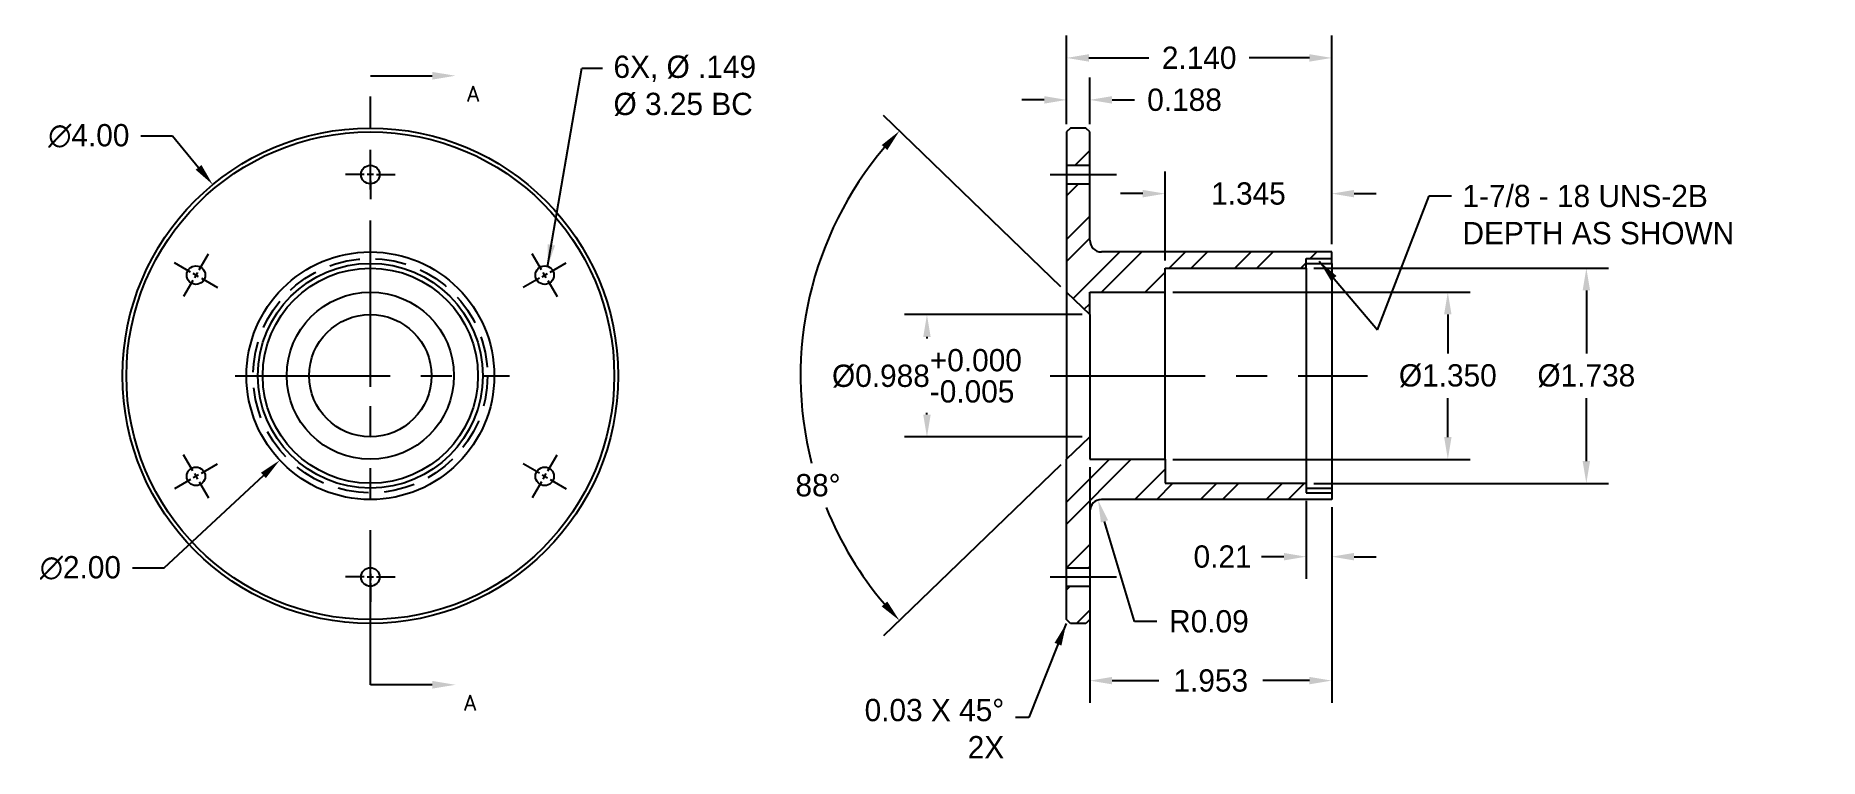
# Model space of a CAD drawing. Extents: x 0 to 14.4, y 2.5 to 8.4.
import ezdxf
from ezdxf.enums import TextEntityAlignment as Align

# ---------------------------------------------------------------- set-up
doc = ezdxf.new("R2010")
doc.units = 0
doc.header["$MEASUREMENT"] = 0
for name, pattern in [('CENTER', [2, 1.25, -0.25, 0.25, -0.25]), ('HIDDEN', [0.375, 0.25, -0.125]), ('PHANTOM', [2.5, 1.25, -0.25, 0.25, -0.25, 0.25, -0.25])]:
    doc.linetypes.add(name, pattern=pattern)
doc.layers.get('0').update_dxf_attribs({"linetype": 'CONTINUOUS'})
doc.layers.get('Defpoints').update_dxf_attribs({"linetype": 'CONTINUOUS'})
for name, color, linetype in [('CENTER', 3, 'CENTER'), ('DIMS', 3, 'CONTINUOUS'), ('Section', 3, 'CONTINUOUS'), ('THREAD', 6, 'CONTINUOUS')]:
    doc.layers.add(name, color=color, linetype=linetype)
doc.styles.add('CIM_TB', font='romans.shx')
doc.dimstyles.get("Standard").update_dxf_attribs({"dimtxt": 0.18, "dimasz": 0.18, "dimexe": 0.18, "dimexo": 0.0625, "dimgap": 0.09, "dimtad": 0, "dimtih": 1, "dimtoh": 1, "dimdec": 3, "dimzin": 0, "dimdsep": 46, "dimtxsty": 'Standard', "dimcen": 0.09, "dimadec": 0, "dimazin": 0, "dimtfac": 1, "dimtdec": 3, "dimtofl": 0, "dimtmove": 0, "dimatfit": 3, "dimfxl": 0, "dimtolj": 1, "dimtzin": 0, "dimarcsym": 0})

# ---------------------------------------------------------------- blocks, each defined once
blk = doc.blocks.new('*U1')
blk.add_circle((0, 0), 0.0747)
at = {"layer": 'CENTER'}
for p, q in [((0, 0.05), (0, 0.2)), ((-0.05, 0), (-0.2, 0)), ((-0.025, 0), (0.025, 0)), ((0, -0.025), (0, 0.025)), ((0.05, 0), (0.2, 0)), ((0, -0.05), (0, -0.2))]:
    blk.add_line(p, q, dxfattribs=at)
blk = doc.blocks.new('A$C275B4D7E')
blk.add_line((0, 0), (0.207, 0))
blk = doc.blocks.new('*D3')
at = {"layer": 'Defpoints', "color": 0}
for p in [(1.41, 7.153), (3.954, 4.066)]:
    blk.add_point(p, dxfattribs=at)
at = {"layer": 'DIMS', "color": 0, "lineweight": -2}
for p, q in [((0.83, 7.546), (1.085, 7.546)), ((1.085, 7.546), (1.295, 7.292)), ((2.682, 5.519), (2.682, 5.699)), ((2.592, 5.609), (2.772, 5.609))]:
    blk.add_line(p, q, dxfattribs=at)
at = {"layer": 'DIMS', "color": 0}
blk.add_solid([(1.319, 7.311), (1.272, 7.273), (1.41, 7.153)], dxfattribs=at)
at = {"layer": 'DIMS', "color": 0, "insert": (0.41, 7.546), "char_height": 0.18, "attachment_point": 5}
blk.add_mtext('\\A1;∅4.00', dxfattribs=at)
blk = doc.blocks.new('*D4')
at = {"layer": 'Defpoints', "color": 0}
for p in [(3.413, 6.291), (1.951, 4.927)]:
    blk.add_point(p, dxfattribs=at)
at = {"layer": 'DIMS', "color": 0, "lineweight": -2}
for p, q in [((2.682, 5.519), (2.682, 5.699)), ((2.592, 5.609), (2.772, 5.609)), ((1.017, 4.057), (1.819, 4.804)), ((0.762, 4.057), (1.017, 4.057))]:
    blk.add_line(p, q, dxfattribs=at)
at = {"layer": 'DIMS', "color": 0}
blk.add_solid([(1.798, 4.826), (1.839, 4.783), (1.951, 4.927)], dxfattribs=at)
at = {"layer": 'DIMS', "color": 0, "insert": (0.342, 4.057), "char_height": 0.18, "attachment_point": 5}
blk.add_mtext('\\A1;∅2.00', dxfattribs=at)
blk = doc.blocks.new('*D5')
at = {"layer": 'Defpoints', "color": 0}
for p in [(8.488, 4.934), (10.441, 4.609), (8.488, 3.147)]:
    blk.add_point(p, dxfattribs=at)
at = {"layer": 'DIMS', "color": 0, "lineweight": -2}
for p, q in [((8.488, 4.872), (8.488, 2.967)), ((10.441, 4.547), (10.441, 2.967)), ((8.668, 3.147), (9.045, 3.147)), ((10.261, 3.147), (9.885, 3.147))]:
    blk.add_line(p, q, dxfattribs=at)
at = {"layer": 'DIMS', "color": 0}
for points in [[(8.668, 3.177), (8.668, 3.117), (8.488, 3.147)], [(10.261, 3.177), (10.261, 3.117), (10.441, 3.147)]]:
    blk.add_solid(points, dxfattribs=at)
at = {"layer": 'DIMS', "color": 0, "insert": (9.465, 3.147), "char_height": 0.18, "attachment_point": 5}
blk.add_mtext('\\A1;1.953', dxfattribs=at)
blk = doc.blocks.new('*D6')
at = {"layer": 'Defpoints', "color": 0}
for p in [(9.096, 7.08), (9.096, 6.478), (10.441, 6.609)]:
    blk.add_point(p, dxfattribs=at)
at = {"layer": 'DIMS', "color": 0, "lineweight": -2}
for p, q in [((9.096, 6.541), (9.096, 7.26)), ((10.441, 6.672), (10.441, 7.26)), ((8.916, 7.08), (8.736, 7.08)), ((10.621, 7.08), (10.801, 7.08))]:
    blk.add_line(p, q, dxfattribs=at)
at = {"layer": 'DIMS', "color": 0}
for points in [[(8.916, 7.11), (8.916, 7.05), (9.096, 7.08)], [(10.621, 7.11), (10.621, 7.05), (10.441, 7.08)]]:
    blk.add_solid(points, dxfattribs=at)
at = {"layer": 'DIMS', "color": 0, "insert": (9.769, 7.08), "char_height": 0.18, "attachment_point": 5}
blk.add_mtext('\\A1;1.345', dxfattribs=at)
blk = doc.blocks.new('*D7')
at = {"layer": 'Defpoints', "color": 0}
for p in [(10.235, 4.663), (10.441, 4.609), (10.235, 4.148)]:
    blk.add_point(p, dxfattribs=at)
at = {"layer": 'DIMS', "color": 0, "lineweight": -2}
for p, q in [((10.235, 4.6), (10.235, 3.968)), ((10.441, 4.547), (10.441, 3.968)), ((10.055, 4.148), (9.875, 4.148)), ((10.621, 4.148), (10.801, 4.148))]:
    blk.add_line(p, q, dxfattribs=at)
at = {"layer": 'DIMS', "color": 0}
for points in [[(10.055, 4.178), (10.055, 4.118), (10.235, 4.148)], [(10.621, 4.178), (10.621, 4.118), (10.441, 4.148)]]:
    blk.add_solid(points, dxfattribs=at)
at = {"layer": 'DIMS', "color": 0, "insert": (9.56, 4.148), "char_height": 0.18, "attachment_point": 5}
blk.add_mtext('\\A1;0.21', dxfattribs=at)
blk = doc.blocks.new('*D8')
at = {"layer": 'Defpoints', "color": 0}
for p in [(8.488, 7.837), (8.301, 7.578), (8.488, 7.578)]:
    blk.add_point(p, dxfattribs=at)
at = {"layer": 'DIMS', "color": 0, "lineweight": -2}
for p, q in [((8.301, 7.641), (8.301, 8.017)), ((8.488, 7.641), (8.488, 8.017)), ((8.121, 7.837), (7.941, 7.837)), ((8.668, 7.837), (8.848, 7.837))]:
    blk.add_line(p, q, dxfattribs=at)
at = {"layer": 'DIMS', "color": 0}
for points in [[(8.121, 7.867), (8.121, 7.807), (8.301, 7.837)], [(8.668, 7.867), (8.668, 7.807), (8.488, 7.837)]]:
    blk.add_solid(points, dxfattribs=at)
at = {"layer": 'DIMS', "color": 0, "insert": (9.253, 7.837), "char_height": 0.18, "attachment_point": 5}
blk.add_mtext('\\A1;0.188', dxfattribs=at)
blk = doc.blocks.new('*D9')
at = {"layer": 'Defpoints', "color": 0}
for p in [(8.555, 4.605), (8.582, 4.516)]:
    blk.add_point(p, dxfattribs=at)
at = {"layer": 'DIMS', "color": 0, "lineweight": -2}
for p, q in [((8.85, 3.625), (8.607, 4.433)), ((9.03, 3.625), (8.85, 3.625))]:
    blk.add_line(p, q, dxfattribs=at)
at = {"layer": 'DIMS', "color": 0}
blk.add_solid([(8.636, 4.442), (8.578, 4.424), (8.555, 4.605)], dxfattribs=at)
at = {"layer": 'DIMS', "color": 0, "insert": (9.45, 3.625), "char_height": 0.18, "attachment_point": 5}
blk.add_mtext('\\A1;R0.09', dxfattribs=at)
blk = doc.blocks.new('*D10')
at = {"layer": 'Defpoints', "color": 0}
for p in [(9.096, 6.284), (9.096, 4.934), (11.378, 4.934)]:
    blk.add_point(p, dxfattribs=at)
at = {"layer": 'DIMS', "color": 0, "lineweight": -2}
for p, q in [((9.159, 6.284), (11.558, 6.284)), ((11.378, 6.104), (11.378, 5.789)), ((11.378, 5.114), (11.378, 5.429)), ((9.159, 4.934), (11.558, 4.934))]:
    blk.add_line(p, q, dxfattribs=at)
at = {"layer": 'DIMS', "color": 0}
for points in [[(11.348, 6.104), (11.408, 6.104), (11.378, 6.284)], [(11.348, 5.114), (11.408, 5.114), (11.378, 4.934)]]:
    blk.add_solid(points, dxfattribs=at)
at = {"layer": 'DIMS', "color": 0, "insert": (11.378, 5.609), "char_height": 0.18, "attachment_point": 5}
blk.add_mtext('\\A1;%%c1.350', dxfattribs=at)
blk = doc.blocks.new('*D11')
at = {"layer": 'Defpoints', "color": 0}
for p in [(10.235, 6.478), (10.235, 4.74), (12.496, 4.74)]:
    blk.add_point(p, dxfattribs=at)
at = {"layer": 'DIMS', "color": 0, "lineweight": -2}
for p, q in [((10.297, 6.478), (12.676, 6.478)), ((12.496, 6.298), (12.496, 5.789)), ((12.496, 4.92), (12.496, 5.429)), ((10.297, 4.74), (12.676, 4.74))]:
    blk.add_line(p, q, dxfattribs=at)
at = {"layer": 'DIMS', "color": 0}
for points in [[(12.466, 6.298), (12.526, 6.298), (12.496, 6.478)], [(12.466, 4.92), (12.526, 4.92), (12.496, 4.74)]]:
    blk.add_solid(points, dxfattribs=at)
at = {"layer": 'DIMS', "color": 0, "insert": (12.496, 5.609), "char_height": 0.18, "attachment_point": 5}
blk.add_mtext('\\A1;%%c1.738', dxfattribs=at)
blk = doc.blocks.new('*D12')
at = {"layer": 'Defpoints', "color": 0}
for p in [(8.488, 6.103), (7.174, 5.115), (8.488, 5.115)]:
    blk.add_point(p, dxfattribs=at)
at = {"layer": 'DIMS', "color": 0, "lineweight": -2}
for p, q in [((8.426, 6.103), (6.994, 6.103)), ((7.174, 5.923), (7.174, 5.909)), ((7.174, 5.295), (7.174, 5.309)), ((8.426, 5.115), (6.994, 5.115))]:
    blk.add_line(p, q, dxfattribs=at)
at = {"layer": 'DIMS', "color": 0}
for points in [[(7.144, 5.923), (7.204, 5.923), (7.174, 6.103)], [(7.144, 5.295), (7.204, 5.295), (7.174, 5.115)]]:
    blk.add_solid(points, dxfattribs=at)
at = {"layer": 'DIMS', "color": 0, "insert": (7.174, 5.609), "char_height": 0.18, "attachment_point": 5}
blk.add_mtext('\\A1;%%c0.988\\S+0.000^ -0.005;', dxfattribs=at)
blk = doc.blocks.new('*D13')
at = {"layer": 'Defpoints', "color": 0}
for p in [(6.247, 6.33), (8.301, 6.284), (8.488, 6.103), (8.488, 5.115), (8.301, 4.934)]:
    blk.add_point(p, dxfattribs=at)
at = {"layer": 'DIMS', "color": 0, "lineweight": -2}
for p, q in [((8.256, 6.328), (6.823, 7.711)), ((8.256, 4.891), (6.823, 3.508))]:
    blk.add_line(p, q, dxfattribs=at)
for start, end in [(139.6417, 194.3423), (201.9754, 220.3583)]:
    blk.add_arc((9, 5.609), 2.846, start, end, dxfattribs=at)
at = {"layer": 'DIMS', "color": 0}
for points in [[(6.809, 7.472), (6.854, 7.432), (6.952, 7.586)], [(6.854, 3.786), (6.809, 3.746), (6.952, 3.633)]]:
    blk.add_solid(points, dxfattribs=at)
at = {"layer": 'DIMS', "color": 0, "insert": (6.295, 4.724), "char_height": 0.18, "attachment_point": 5}
blk.add_mtext('\\A1;88°', dxfattribs=at)
blk = doc.blocks.new('*D14')
at = {"layer": 'Defpoints', "color": 0}
for p in [(10.441, 8.176), (8.301, 7.578), (10.441, 6.609)]:
    blk.add_point(p, dxfattribs=at)
at = {"layer": 'DIMS', "color": 0, "lineweight": -2}
for p, q in [((8.301, 7.641), (8.301, 8.356)), ((10.441, 6.672), (10.441, 8.356)), ((8.481, 8.176), (8.966, 8.176)), ((10.261, 8.176), (9.776, 8.176))]:
    blk.add_line(p, q, dxfattribs=at)
at = {"layer": 'DIMS', "color": 0}
for points in [[(8.481, 8.206), (8.481, 8.146), (8.301, 8.176)], [(10.261, 8.206), (10.261, 8.146), (10.441, 8.176)]]:
    blk.add_solid(points, dxfattribs=at)
at = {"layer": 'DIMS', "color": 0, "insert": (9.371, 8.176), "char_height": 0.18, "attachment_point": 5}
blk.add_mtext('\\A1;2.140', dxfattribs=at)

msp = doc.modelspace()

# ---------------------------------------------------------------- hatches: boundary and pattern name
at = {"layer": 'Section'}
h = msp.add_hatch(dxfattribs=at)
h.set_pattern_fill('ANSI32', color=256, style=0)
h.paths.add_polyline_path([(8.4885, 7.578), (8.4572, 7.6093), (8.3322, 7.6093), (8.301, 7.578), (8.301, 7.3088), (8.4885, 7.3088)])
h = msp.add_hatch(dxfattribs=at)
h.set_pattern_fill('ANSI32', color=256, style=0)
h.paths.add_polyline_path([(9.0964, 6.4781), (10.2345, 6.4781), (10.2345, 6.5557), (10.4415, 6.5557), (10.4415, 6.6093), (8.5822, 6.6093, -0.4142136), (8.4885, 6.703), (8.4885, 7.1598), (8.301, 7.1598), (8.301, 6.2842), (8.4885, 6.1033), (8.4885, 6.2842), (9.0964, 6.2842)])
h = msp.add_hatch(dxfattribs=at)
h.set_pattern_fill('ANSI32', color=256, style=0)
h.paths.add_polyline_path([(9.0964, 4.9344), (8.4885, 4.9344), (8.4885, 5.1153), (8.301, 4.9344), (8.301, 4.0588), (8.4885, 4.0588), (8.4885, 4.5155, -0.4142136), (8.5822, 4.6093), (10.4415, 4.6093), (10.4415, 4.6629), (10.2345, 4.6629), (10.2345, 4.7405), (9.0964, 4.7405)])
h = msp.add_hatch(dxfattribs=at)
h.set_pattern_fill('ANSI32', color=256, style=0)
h.paths.add_polyline_path([(8.4885, 3.9098), (8.301, 3.9098), (8.301, 3.6405), (8.3322, 3.6093), (8.4572, 3.6093), (8.4885, 3.6405)])

# ---------------------------------------------------------------- linework, layer by layer
for p, q in [((8.3322, 7.6093), (8.301, 7.578)), ((8.301, 7.578), (8.301, 6.2842)), ((8.4572, 7.6093), (8.3322, 7.6093)), ((8.4885, 7.578), (8.4572, 7.6093)), ((8.4885, 7.6093), (8.4885, 7.6093)), ((8.4885, 6.703), (8.4885, 7.578)), ((8.301, 7.3088), (8.4885, 7.3088)), ((8.301, 7.1598), (8.4885, 7.1598)), ((10.4415, 6.6093), (8.5822, 6.6093)), ((9.0964, 6.2842), (9.0964, 6.4781)), ((9.0964, 6.4781), (10.2345, 6.4781)), ((10.2345, 6.4781), (10.2345, 6.5557)), ((10.2345, 6.4781), (10.2345, 4.7405)), ((10.4415, 6.5169), (10.4415, 6.6093)), ((10.4415, 6.5169), (10.4415, 4.7017)), ((8.301, 6.2842), (8.4885, 6.1033)), ((8.301, 6.2842), (8.301, 4.9344)), ((8.4885, 6.1033), (8.4885, 6.2842)), ((8.4885, 6.2842), (9.0964, 6.2842)), ((9.0964, 4.9344), (9.0964, 6.2842)), ((8.4885, 6.1033), (8.4885, 5.1153)), ((8.301, 4.9344), (8.4885, 5.1153)), ((8.4885, 5.1153), (8.4885, 4.9344)), ((8.301, 3.6405), (8.301, 4.9344)), ((8.4885, 4.9344), (9.0964, 4.9344)), ((9.0964, 4.9344), (9.0964, 4.7405)), ((10.4415, 4.6093), (8.5822, 4.6093)), ((9.0964, 4.7405), (10.2345, 4.7405)), ((10.2345, 4.7405), (10.2345, 4.6629)), ((10.4415, 4.7017), (10.4415, 4.6093)), ((8.4885, 4.5155), (8.4885, 3.6405)), ((8.301, 4.0588), (8.4885, 4.0588)), ((8.301, 3.9098), (8.4885, 3.9098)), ((8.3322, 3.6093), (8.301, 3.6405)), ((8.4572, 3.6093), (8.3322, 3.6093)), ((8.4885, 3.6405), (8.4572, 3.6093)), ((8.4885, 3.6093), (8.4885, 3.6093))]:
    msp.add_line(p, q)
for radius in [2, 1.9688, 1, 0.9076, 0.8688, 0.6749, 0.494]:
    msp.add_circle((2.6818, 5.6093), radius)
for centre, start, end in [((8.5822, 6.703), 180, 270), ((8.5822, 4.5155), 90, 180)]:
    msp.add_arc(centre, 0.0938, start, end)
at = {"layer": 'CENTER'}
for p, q in [((8.1683, 7.2343), (8.7052, 7.2343)), ((1.5907, 5.6093), (3.8051, 5.6093)), ((8.1692, 5.6093), (10.7307, 5.6093)), ((8.1683, 3.9843), (8.7052, 3.9843))]:
    msp.add_line(p, q, dxfattribs=at)
at = {"layer": 'Section', "linetype": 'PHANTOM', "lineweight": 25}
msp.add_lwpolyline([(3.1818, 3.1134), (2.6818, 3.1134), (2.6818, 8.0319), (3.1818, 8.0319)], dxfattribs=at)
for points in [[(3.3693, 8.0319), (3.1818, 8.0629), (3.1818, 8.001)], [(3.3693, 3.1134), (3.1818, 3.1444), (3.1818, 3.0825)]]:
    msp.add_solid(points, dxfattribs=at)
at = {"layer": 'THREAD', "linetype": 'HIDDEN'}
for p, q in [((10.2345, 6.5557), (10.4415, 6.5557)), ((10.2345, 4.6629), (10.4415, 4.6629))]:
    msp.add_line(p, q, dxfattribs=at)
msp.add_circle((2.6818, 5.6093), 0.9464, dxfattribs=at)

# ---------------------------------------------------------------- block references
for p, rotation in [((2.6818, 7.2343), 90), ((1.2746, 6.4218), 150), ((4.0891, 6.4218), 29.99999999999997), ((1.2746, 4.7968), 210), ((4.0891, 4.7968), 329.9999999999999), ((2.6818, 3.9843), 270)]:
    msp.add_blockref('*U1', p, dxfattribs=dict(rotation=rotation))
msp.add_blockref('A$C275B4D7E', (10.2345, 6.5169))
at = {"xscale": -1, "rotation": 180}
msp.add_blockref('A$C275B4D7E', (10.2345, 4.7017), dxfattribs=at)

# ---------------------------------------------------------------- texts
at = {"layer": 'DIMS', "char_height": 0.18}
for s, insert, attachment_point in [('6X, %%C .149\\P%%C 3.25 BC', (4.6445, 8.1946), 1), ('1-7/8 - 18 UNS-2B\\PDEPTH AS SHOWN', (11.4964, 7.151), 1), ('0.03 X 45%%D\\P2X', (7.7978, 2.7594), 6)]:
    msp.add_mtext(s, dxfattribs=dict(at, insert=insert, attachment_point=attachment_point))
at = {"layer": 'Section', "linetype": 'PHANTOM', "lineweight": 25, "style": 'CIM_TB'}
for p in [(3.5113, 7.8866), (3.487, 2.9681)]:
    msp.add_text('A', height=0.125, dxfattribs=at).set_placement(p, align=Align.MIDDLE)

# ---------------------------------------------------------------- dimensions: what is measured, and where the dimension line sits
at = {"layer": 'DIMS'}
for base, p1, p2, picture, middle in [((10.4414629, 8.1758611), (8.3009635, 7.5780428), (10.4414629, 6.6092928), '*D14', (9.3712132, 8.1758611)), ((9.0964, 7.0804), (10.4415, 6.6093), (9.0964, 6.4781), '*D6', (9.7689, 7.0804)), ((8.4885, 3.1473), (10.4415, 4.6093), (8.4885, 4.9344), '*D5', (9.465, 3.1473))]:
    dim = msp.add_linear_dim(base=base, p1=p1, p2=p2, dimstyle='Standard', dxfattribs=at)
    dim.commit()
    dim.dimension.update_dxf_attribs({"geometry": picture, "text_midpoint": middle})
dim = msp.add_linear_dim(base=(8.4884634969, 7.8373515192), p1=(8.3009634969, 7.5780427738), p2=(8.4884634969, 7.5780427738), dimstyle='Standard', dxfattribs=at)
dim.commit()
dim.dimension.update_dxf_attribs({"geometry": '*D8', "text_midpoint": (9.2534634969, 7.8373515192), "dimtype": 160})
for p1, p2, picture, middle in [((3.9538, 4.0659), (1.4099, 7.1527), '*D3', (0.4105, 7.5464)), ((3.4131, 6.2914), (1.9506, 4.9272), '*D4', (0.3421, 4.0566))]:
    dim = msp.add_diameter_dim_2p(p1=p1, p2=p2, dimstyle='Standard', override={"dimdec": 2}, dxfattribs=at)
    dim.commit()
    dim.dimension.update_dxf_attribs({"geometry": picture, "text_midpoint": middle, "dimtype": 163})
dim = msp.add_angular_dim_2l(base=(6.247, 6.3296), line1=((8.301, 4.9344), (8.4885, 5.1153)), line2=((8.301, 6.2842), (8.4885, 6.1033)), dimstyle='Standard', override={"dimgap": 0.09, "dimtol": 0, "dimlim": 0, "dimtm": 0.005}, dxfattribs=at)
dim.commit()
dim.dimension.update_dxf_attribs({"geometry": '*D13', "text_midpoint": (6.2954, 4.7243), "dimtype": 162})
for base, p1, p2, picture, middle in [((12.4961, 4.7405), (10.2345, 6.4781), (10.2345, 4.7405), '*D11', (12.4961, 5.6093)), ((11.3779, 4.9344), (9.0964, 6.2842), (9.0964, 4.9344), '*D10', (11.3779, 5.6093))]:
    dim = msp.add_linear_dim(base=base, p1=p1, p2=p2, angle=90, text='%%c<>', dimstyle='Standard', dxfattribs=at)
    dim.commit()
    dim.dimension.update_dxf_attribs({"geometry": picture, "text_midpoint": middle})
dim = msp.add_linear_dim(base=(7.1742, 5.1153), p1=(8.4885, 6.1033), p2=(8.4885, 5.1153), angle=90, text='%%c<>', dimstyle='Standard', override={"dimgap": 0.09, "dimtol": 1, "dimlim": 0, "dimtm": 0.005}, dxfattribs=at)
dim.commit()
dim.dimension.update_dxf_attribs({"geometry": '*D12', "text_midpoint": (7.1742, 5.6093), "dimtype": 160})
dim = msp.add_linear_dim(base=(10.2345, 4.1476), p1=(10.4415, 4.6093), p2=(10.2345, 4.6629), dimstyle='Standard', override={"dimdec": 2}, dxfattribs=at)
dim.commit()
dim.dimension.update_dxf_attribs({"geometry": '*D7', "text_midpoint": (9.5595, 4.1476)})
dim = msp.add_radius_dim(center=(8.5822, 4.5155), mpoint=(8.5552, 4.6053), dimstyle='Standard', override={"dimdec": 2, "dimtmove": 1}, dxfattribs=at)
dim.commit()
dim.dimension.update_dxf_attribs({"geometry": '*D9', "text_midpoint": (8.8501, 3.6247), "dimtype": 164})

# ---------------------------------------------------------------- leaders
at = {"layer": 'DIMS', "annotation_type": 0, "has_hookline": 1}
for points, hookline_direction, text_width in [([(4.1128, 6.4891), (4.3877, 8.0926), (4.5551, 8.0928)], 0, 1.47), ([(10.3409, 6.5334), (10.8097, 5.9801), (11.2264, 7.061), (11.4064, 7.061)], 0, 2.88), ([(8.2987, 3.6084), (7.9957, 2.8494), (7.8878, 2.8494)], 1, 1.5)]:
    msp.add_leader(points, dimstyle='Standard', override={"dimgap": 0.09, "dimtad": 0}, dxfattribs=dict(at, hookline_direction=hookline_direction, text_width=text_width))

doc.saveas('drawing.dxf')
